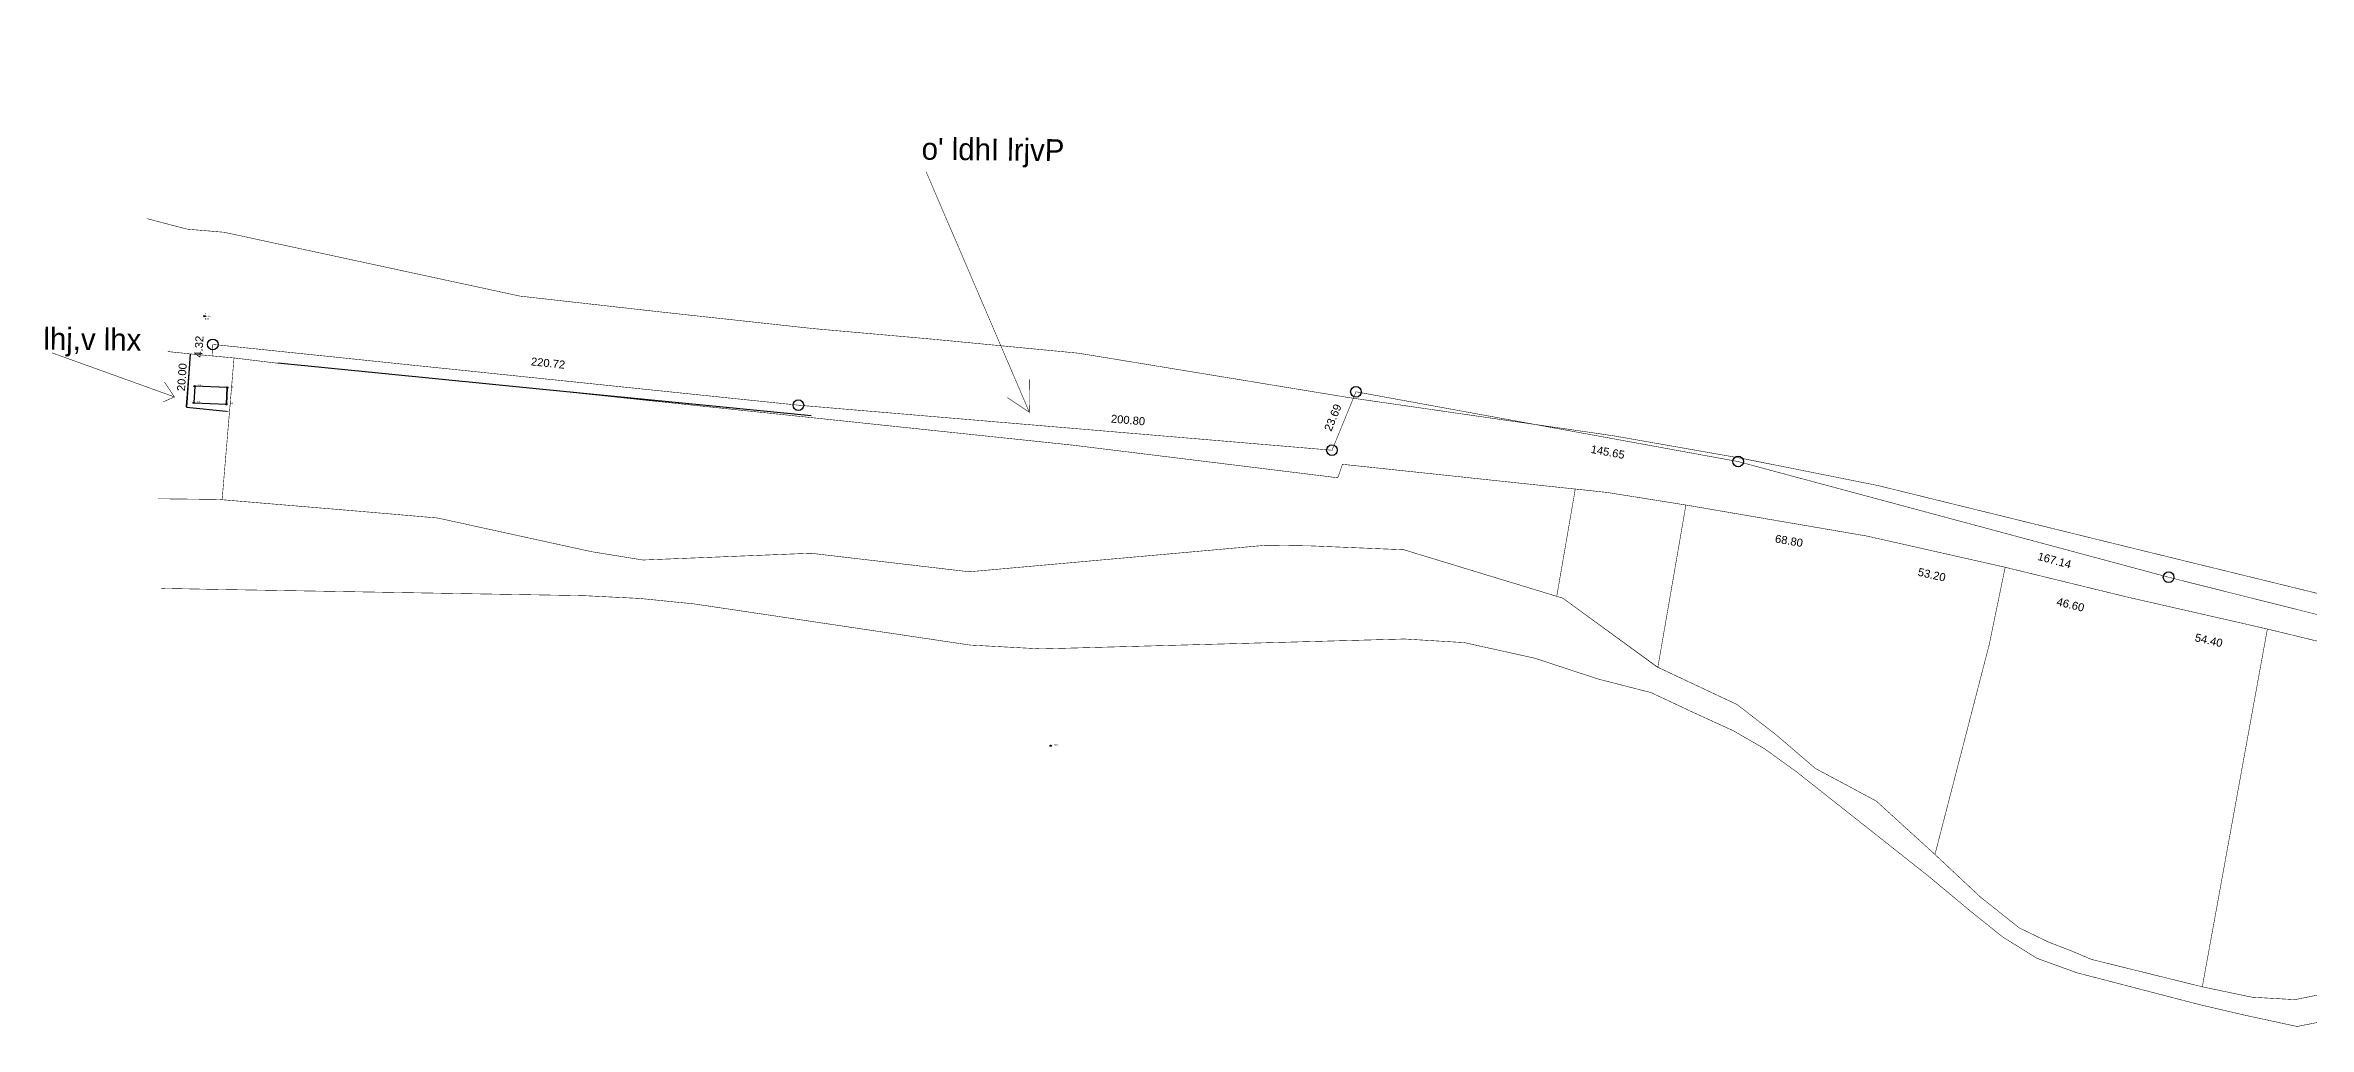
# Model space of a CAD drawing. Header units: inches. Extents: x 155808 to 157349, y 191551 to 192157.
# Drawn here: x 155808 to 156656, y 191594 to 191962 of the extents above; entities that cross this region are included whole.
import ezdxf

# ---------------------------------------------------------------- set-up
doc = ezdxf.new("R2010")
doc.units = ezdxf.units.IN
doc.header["$MEASUREMENT"] = 0
doc.header["$PDMODE"] = 32
doc.header["$PDSIZE"] = 0.5
doc.linetypes.add('DASHED_LINE', pattern=[0.75, 0.5, -0.25])
for name, color, linetype in [('NUMBERS', 1, 'Continuous'), ('Points', 7, 'Continuous'), ('TEXT', 7, 'Continuous')]:
    doc.layers.add(name, color=color, linetype=linetype)
doc.styles.add('ST1', font='arabi4.shx', dxfattribs={"bigfont": 'bigfont.shx'})
doc.styles.get("Standard").update_dxf_attribs({"font": 'arial.ttf'})
doc.dimstyles.new('1-250', dxfattribs={"dimtxt": 3, "dimasz": 0.18, "dimexe": 0.18, "dimexo": 0.0625, "dimgap": 0.09, "dimtad": 0, "dimzin": 0, "dimdsep": 46, "dimtxsty": 'Standard', "dimcen": 0.09, "dimse1": 1, "dimse2": 1, "dimsd1": 1, "dimsd2": 1, "dimadec": 0, "dimazin": 0, "dimtfac": 1, "dimtix": 1, "dimtmove": 2, "dimatfit": 3, "dimfxl": 1, "dimtolj": 1, "dimtzin": 0, "dimarcsym": 0})

# ---------------------------------------------------------------- blocks, each defined once
blk = doc.blocks.new('*D132')
at = {"layer": 'DEFPOINTS', "color": 0, "transparency": 16777216}
for p in [(155862.09, 191845.97), (155858.24, 191826.19), (155860.69, 191826.02)]:
    blk.add_point(p, dxfattribs=at)
at = {"color": 0, "transparency": 16777216, "insert": (155859.02, 191837.24), "char_height": 3, "attachment_point": 5, "rotation": 85.98582}
blk.add_mtext('\\A1;20.00', dxfattribs=at)
blk = doc.blocks.new('*D133')
at = {"layer": 'DEFPOINTS', "color": 0, "transparency": 16777216}
for p in [(156422.93, 191789.29), (156421.8, 191782.68), (156490.74, 191777.66)]:
    blk.add_point(p, dxfattribs=at)
at = {"color": 0, "transparency": 16777216, "insert": (156461.59, 191775.86), "char_height": 3, "attachment_point": 5, "rotation": 350.27099}
blk.add_mtext('\\A1;68.80', dxfattribs=at)
blk = doc.blocks.new('*D134')
at = {"layer": 'DEFPOINTS', "color": 0, "transparency": 16777216}
for p in [(156490.74, 191777.66), (156542.64, 191765.95), (156540.7, 191757.37)]:
    blk.add_point(p, dxfattribs=at)
at = {"color": 0, "transparency": 16777216, "insert": (156515.12, 191763.14), "char_height": 3, "attachment_point": 5, "rotation": 347.28611}
blk.add_mtext('\\A1;53.20', dxfattribs=at)
blk = doc.blocks.new('*D135')
at = {"layer": 'DEFPOINTS', "color": 0, "transparency": 16777216}
for p in [(156540.78, 191758.36), (156542.64, 191765.95), (156587.91, 191754.9)]:
    blk.add_point(p, dxfattribs=at)
at = {"color": 0, "transparency": 16777216, "insert": (156567.14, 191751.92), "char_height": 3, "attachment_point": 5, "rotation": 346.27584}
blk.add_mtext('\\A1;46.60', dxfattribs=at)
blk = doc.blocks.new('*D136')
at = {"layer": 'DEFPOINTS', "color": 0, "transparency": 16777216}
for p in [(156587.91, 191754.9), (156585.9, 191746.1), (156640.94, 191742.8)]:
    blk.add_point(p, dxfattribs=at)
at = {"color": 0, "transparency": 16777216, "insert": (156618.98, 191738.55), "char_height": 3, "attachment_point": 5, "rotation": 347.14797}
blk.add_mtext('\\A1;54.40', dxfattribs=at)
blk = doc.blocks.new('*D144')
at = {"layer": 'DEFPOINTS', "color": 0, "transparency": 16777216}
for p in [(156603.12, 191759.03), (156603.92, 191762.21), (156787.83, 191716.01)]:
    blk.add_point(p, dxfattribs=at)
at = {"color": 0, "transparency": 16777216, "insert": (156720.71, 191729.49), "char_height": 3, "attachment_point": 5, "rotation": 345.89725}
blk.add_mtext('\\A1;189.63', dxfattribs=at)
blk = doc.blocks.new('*D145')
at = {"layer": 'DEFPOINTS', "color": 0, "transparency": 16777216}
for p in [(156441.21, 191800.75), (156442.51, 191805.59), (156603.92, 191762.21)]:
    blk.add_point(p, dxfattribs=at)
at = {"color": 0, "transparency": 16777216, "insert": (156561.12, 191768.53), "char_height": 3, "attachment_point": 5, "rotation": 344.95648}
blk.add_mtext('\\A1;167.14', dxfattribs=at)
blk = doc.blocks.new('*D146')
at = {"layer": 'DEFPOINTS', "color": 0, "transparency": 16777216}
for p in [(156298.28, 191826.58), (156299.23, 191831.76), (156442.51, 191805.59)]:
    blk.add_point(p, dxfattribs=at)
at = {"color": 0, "transparency": 16777216, "insert": (156393.64, 191809.17), "char_height": 3, "attachment_point": 5, "rotation": 349.65042}
blk.add_mtext('\\A1;145.65', dxfattribs=at)
blk = doc.blocks.new('*D147')
at = {"layer": 'DEFPOINTS', "color": 0, "transparency": 16777216}
for p in [(156295.2, 191833.41), (156299.23, 191831.76), (156290.24, 191809.84)]:
    blk.add_point(p, dxfattribs=at)
at = {"color": 0, "transparency": 16777216, "insert": (156290.56, 191822.09), "char_height": 3, "attachment_point": 5, "rotation": 67.69016}
blk.add_mtext('\\A1;23.69', dxfattribs=at)
blk = doc.blocks.new('*D148')
at = {"layer": 'DEFPOINTS', "color": 0, "transparency": 16777216}
for p in [(156090.14, 191826.73), (156090.55, 191831.56), (156290.24, 191809.84)]:
    blk.add_point(p, dxfattribs=at)
at = {"color": 0, "transparency": 16777216, "insert": (156213.76, 191821.16), "char_height": 3, "attachment_point": 5, "rotation": 355.17579}
blk.add_mtext('\\A1;200.80', dxfattribs=at)
blk = doc.blocks.new('*D149')
at = {"layer": 'DEFPOINTS', "color": 0, "transparency": 16777216}
for p in [(155871.22, 191855.48), (155870.6, 191849.52), (156090.14, 191826.73)]:
    blk.add_point(p, dxfattribs=at)
at = {"color": 0, "transparency": 16777216, "insert": (155996.3, 191842.5), "char_height": 3, "attachment_point": 5, "rotation": 354.07428}
blk.add_mtext('\\A1;220.72', dxfattribs=at)
blk = doc.blocks.new('*D150')
at = {"layer": 'DEFPOINTS', "color": 0, "transparency": 16777216}
for p in [(155865.19, 191845.54), (155870.32, 191845.21), (155870.6, 191849.52)]:
    blk.add_point(p, dxfattribs=at)
at = {"color": 0, "transparency": 16777216, "insert": (155865.4, 191848.67), "char_height": 3, "attachment_point": 5, "rotation": 86.27174}
blk.add_mtext('\\A1;4.32', dxfattribs=at)
blk = doc.blocks.new('POINTNAMEBLOCK')
blk.add_point((0, 0))
for tag, p, height in [('POINT_NUMBER', (0, 0), 5), ('ELEVATION', (0, -1), 0.5), ('FEATURE_CODE', (0, -2), 0.5)]:
    blk.add_attdef(tag, p, '', height=height)

msp = doc.modelspace()

# ---------------------------------------------------------------- linework, layer by layer
at = {"color": 1}
for p, q in [((155862.087, 191845.968), (155860.687, 191826.017)), ((155860.687, 191826.017), (155875.605, 191824.453))]:
    msp.add_line(p, q, dxfattribs=at)
at = {"linetype": 'Continuous'}
for p, q in [((155994.29, 191832.66), (155894.97, 191842.44)), ((156095.01, 191822.75), (155994.29, 191832.66))]:
    msp.add_line(p, q, dxfattribs=at)
at = {"color": 4, "linetype": 'Continuous'}
for p, q in [((155863.81, 191833.83), (155863.45, 191827.61)), ((155863.45, 191827.61), (155875.68, 191827.06)), ((155876.01, 191833.32), (155863.81, 191833.83)), ((155875.68, 191827.06), (155876.01, 191833.32))]:
    msp.add_line(p, q, dxfattribs=at)
at = {"color": 1, "linetype": 'DASHED_LINE', "ltscale": 10, "const_width": 0.2}
msp.add_lwpolyline([(155870.321, 191845.207), (155870.602, 191849.517), (156090.144, 191826.73), (156290.235, 191809.843), (156299.228, 191831.759), (156442.51, 191805.592), (156603.919, 191762.211), (156787.83, 191716.007), (157060.946, 191650.833), (157110.064, 191641.226), (157110.594, 191702.812), (157110.594, 191702.812), (157118.165, 191798.599), (157127.629, 191961.606)], dxfattribs=at)
at = {"color": 2, "const_width": 0.2}
for points in [[(156138.026, 191914.35), (156176.768, 191824.083), (156176.873, 191836.42)], [(155810.322, 191846.352), (155856.21, 191829.831), (155852.499, 191835.395)], [(155870.321, 191845.207), (155870.602, 191849.517), (155882.264, 191848.307), (155904.395, 191846.01), (155918.352, 191844.561), (156052.153, 191830.673), (156090.144, 191826.73), (156290.235, 191809.843), (156299.228, 191831.759), (156442.51, 191805.592), (156603.919, 191762.211), (156787.83, 191716.007), (157047.29, 191654.092), (157044.018, 191639.451)], [(155856.21, 191829.831), (155852.045, 191827.977)], [(156176.768, 191824.083), (156168.522, 191829.591)], [(155849.991, 191791.64), (155872.891, 191791.376), (155899.617, 191789.13), (155926.343, 191786.884), (155954.963, 191784.41), (155983.765, 191778.105), (156012.566, 191771.801), (156031.884, 191768.671), (156063.374, 191769.939), (156094.863, 191771.207), (156124.544, 191767.732), (156154.226, 191764.257), (156209.868, 191769.232), (156265.51, 191774.207), (156282.17, 191773.971), (156317.164, 191772.519), (156376.784, 191754.358), (156411.977, 191728.647), (156442.099, 191714.483), (156456.787, 191703.096), (156471.466, 191690.518), (156494.303, 191678.28), (156516.307, 191658.25), (156533.333, 191642.3), (156547.911, 191630.708), (156559.016, 191625.344), (156567.481, 191622.071), (156575.018, 191618.893), (156616.554, 191608.612), (156635.203, 191604.717), (156651.347, 191603.804), (156665.135, 191606.64)], [(156668.284, 191596.896), (156652.058, 191593.745), (156632.143, 191598.051), (156615.41, 191601.96), (156569.521, 191613.89), (156554.582, 191619.295), (156541.613, 191627.367), (156529.263, 191637.286), (156513.913, 191650.093), (156464.355, 191689.275), (156452.425, 191697.878), (156440.737, 191704.631), (156425.33, 191711.68), (156409.897, 191718.933), (156389.911, 191724.078), (156366.284, 191731.836), (156339.807, 191737.702), (156317.42, 191739.051), (156181.26, 191735.337), (156154.545, 191736.769), (156051.134, 191752.202), (156030.617, 191754.262), (156009.767, 191755.299), (155870.125, 191757.677), (155851.309, 191758.037)]]:
    msp.add_lwpolyline(points, dxfattribs=at)
at = {"color": 3, "const_width": 0.2}
for points in [[(157114.785, 191650.338), (157037.424, 191666.396), (156982.493, 191680.238), (156885.134, 191701.385), (156788.255, 191726.034), (156742.329, 191736.344), (156690.067, 191748.726), (156593.186, 191772.434), (156494.996, 191796.578), (156443.587, 191806.85), (156395.481, 191815.301), (156296.374, 191829.607), (156195.273, 191846.216), (156139.738, 191851.552), (156095.688, 191855.457), (156039.419, 191861.597), (155985.776, 191867.634), (155874.86, 191891.574), (155861.018, 191892.741), (155845.868, 191896.693)], [(155862.087, 191845.968), (155853.627, 191846.855)], [(155860.506, 191826.031), (155862.087, 191845.968)], [(155862.087, 191845.968), (155878.554, 191844.446)], [(156393.307, 191794.017), (156294.166, 191804.565), (156292.405, 191799.513), (156193.153, 191811.727), (156094.052, 191822.173), (155994.401, 191832.648), (155894.636, 191842.495), (155878.554, 191844.446), (155874.086, 191791.275)], [(155860.506, 191826.031), (155876.853, 191824.207)], [(156422.932, 191789.289), (156393.307, 191794.017), (156381.457, 191795.284), (156374.507, 191755.08), (156376.784, 191754.358), (156412.414, 191728.442), (156422.932, 191789.289)], [(156490.742, 191777.663), (156422.932, 191789.289)], [(157052.077, 191642.668), (156978.233, 191660.294), (156880.634, 191684.562), (156783.633, 191708.364), (156686.76, 191731.643), (156640.944, 191742.798), (156587.907, 191754.899), (156542.638, 191765.954), (156490.742, 191777.663)], [(156542.638, 191765.954), (156536.66, 191736.964), (156516.307, 191658.25)], [(156640.944, 191742.798), (156616.554, 191608.612)]]:
    msp.add_lwpolyline(points, dxfattribs=at)
at = {"elevation": 0.209}
msp.add_lwpolyline([(155876.035, 191833.341), (155875.68, 191827.06)], dxfattribs=at)
at = {"color": 2}
for centre in [(155870.602, 191849.517), (156090.144, 191826.73), (156299.228, 191831.759), (156290.235, 191809.843), (156442.51, 191805.592), (156603.919, 191762.211)]:
    msp.add_circle(centre, 2, dxfattribs=at)
at = {"layer": 'Points'}
for p in [(155863.45, 191827.61), (155863.81, 191833.83), (155875.68, 191827.06), (155876.01, 191833.32), (156184.8, 191699.02)]:
    msp.add_point(p, dxfattribs=at)

# ---------------------------------------------------------------- block references
ref = msp.add_blockref('POINTNAMEBLOCK', (155867.406, 191860.104, 95.176), dxfattribs=at)
ref.add_attrib('POINT_NUMBER', '3', (155867.656, 191860.854, 95.176), dxfattribs={"height": 0.5})
ref.add_attrib('ELEVATION', '95.176', (155867.656, 191859.854, 95.176), dxfattribs={"height": 0.5})
ref.add_attrib('FEATURE_CODE', 'level', (155867.656, 191858.854, 95.176), dxfattribs={"height": 0.5})

# ---------------------------------------------------------------- texts
at = {"layer": 'NUMBERS'}
for s, p in [(' 12 ', (155864.81, 191833.83)), (' 13 ', (155864.45, 191827.61)), (' 14 ', (155876.68, 191827.06)), (' 11 ', (155877.01, 191833.32)), (' 500 ', (156185.8, 191699.02))]:
    msp.add_text(s, height=0.7, dxfattribs=at).set_placement(p)
at = {"layer": 'TEXT', "lineweight": 18, "style": 'ST1'}
for s, height, p in [("o' ldhI lrjvP", 8.23432, (156136.337, 191918.809)), ('lhj,v lhx', 8.2343, (155807.04, 191847.567))]:
    msp.add_text(s, height=height, rotation=359.35322, dxfattribs=at).set_placement(p)

# ---------------------------------------------------------------- dimensions: what is measured, and where the dimension line sits
at = {"color": 2}
for base, p1, p2, angle, picture, middle in [((155865.194, 191845.541), (155870.602, 191849.517), (155870.321, 191845.207), 266.271744, '*D150', (155865.398, 191848.674)), ((155871.221, 191855.483), (156090.144, 191826.73), (155870.602, 191849.517), 174.074284, '*D149', (155996.296, 191842.501)), ((156090.552, 191831.562), (156290.235, 191809.843), (156090.144, 191826.73), 175.175791, '*D148', (156213.759, 191821.164)), ((156295.201, 191833.411), (156290.235, 191809.843), (156299.228, 191831.759), 67.690162, '*D147', (156290.557, 191822.094)), ((156298.283, 191826.582), (156442.51, 191805.592), (156299.228, 191831.759), 169.650417, '*D146', (156393.641, 191809.167)), ((156441.21, 191800.754), (156603.919, 191762.211), (156442.51, 191805.592), 164.956476, '*D145', (156561.115, 191768.528)), ((156603.12, 191759.031), (156787.83, 191716.007), (156603.919, 191762.211), 165.897252, '*D144', (156720.714, 191729.487))]:
    dim = msp.add_linear_dim(base=base, p1=p1, p2=p2, angle=angle, dimstyle='1-250', dxfattribs=at)
    dim.commit()
    dim.dimension.update_dxf_attribs({"geometry": picture, "text_midpoint": middle, "dimtype": 161})
at = {"color": 3}
for base, p1, p2, angle, picture, middle in [((155858.241, 191826.189), (155862.087, 191845.968), (155860.687, 191826.017), 265.985824, '*D132', (155859.017, 191837.244)), ((156421.799, 191782.681), (156490.742, 191777.663), (156422.932, 191789.289), 170.270987, '*D133', (156461.585, 191775.859)), ((156540.701, 191757.371), (156490.742, 191777.663), (156542.638, 191765.954), 347.286115, '*D134', (156515.123, 191763.142)), ((156540.783, 191758.36), (156587.907, 191754.899), (156542.638, 191765.954), 166.275837, '*D135', (156567.14, 191751.923)), ((156585.899, 191746.098), (156640.944, 191742.798), (156587.907, 191754.899), 167.147967, '*D136', (156618.977, 191738.551))]:
    dim = msp.add_linear_dim(base=base, p1=p1, p2=p2, angle=angle, dimstyle='1-250', dxfattribs=at)
    dim.commit()
    dim.dimension.update_dxf_attribs({"geometry": picture, "text_midpoint": middle, "dimtype": 161})

doc.saveas('drawing.dxf')
